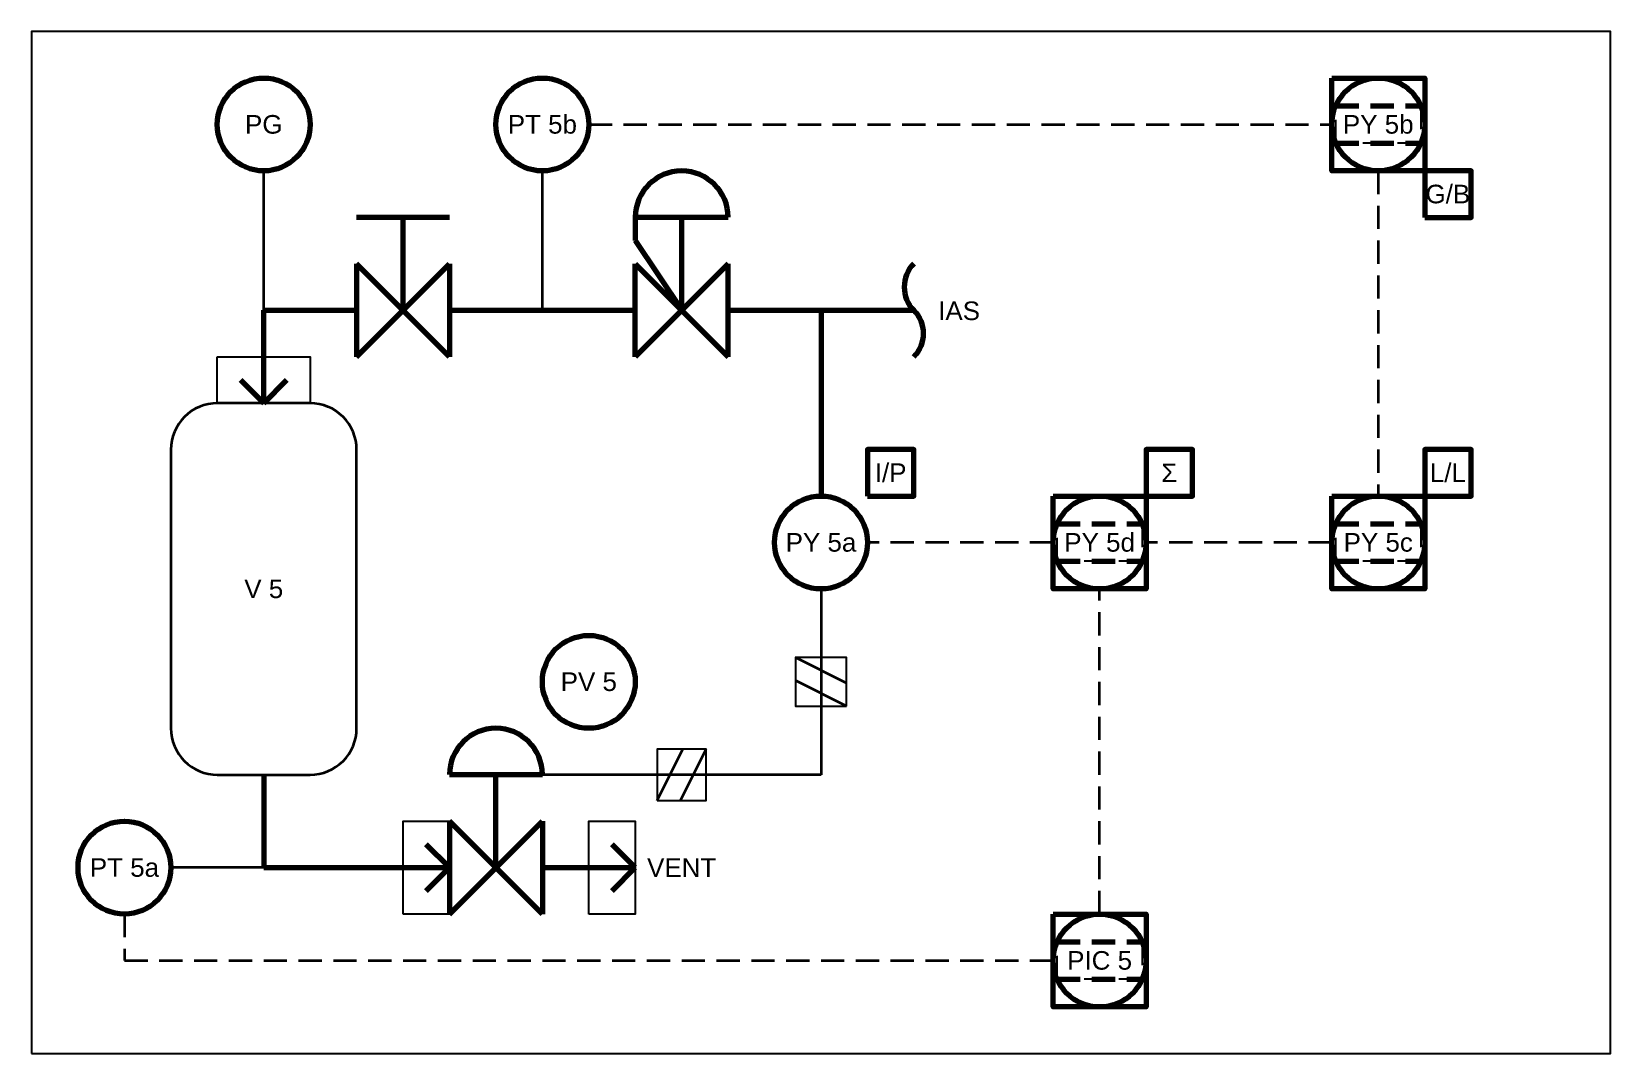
# Model space of a CAD drawing. Header units: inches. Extents: x 0 to 17, y 0 to 11.
import ezdxf

# ---------------------------------------------------------------- set-up
doc = ezdxf.new("R2010")
doc.units = ezdxf.units.IN
doc.header["$MEASUREMENT"] = 0
doc.linetypes.add('HIDDEN', pattern=[0.375, 0.25, -0.125])
doc.layers.add('Construction', color=253, linetype='Continuous', plot=False)
for name, color, linetype, lineweight in [('Impulse', 7, 'Continuous', 35), ('Object', 7, 'Continuous', 70), ('Wires', 7, 'HIDDEN', 35)]:
    doc.layers.add(name, color=color, linetype=linetype, lineweight=lineweight)
doc.styles.get("Standard").update_dxf_attribs({"font": 'arial.ttf'})

msp = doc.modelspace()

# ---------------------------------------------------------------- linework, layer by layer
at = {"layer": 'Construction'}
for points in [[(0, 0), (17, 0), (17, 11), (0, 11)], [(2, 7.5), (3, 7.5), (3, 7), (2, 7)], [(8.776, 3.737), (8.776, 4.263), (8.224, 4.263), (8.224, 3.737)], [(6.737, 2.724), (7.263, 2.724), (7.263, 3.276), (6.737, 3.276)], [(4, 1.5), (4, 2.5), (4.5, 2.5), (4.5, 1.5)], [(6, 1.5), (6, 2.5), (6.5, 2.5), (6.5, 1.5)]]:
    msp.add_lwpolyline(points, close=True, dxfattribs=at)
at = {"layer": 'Construction', "linetype": 'HIDDEN'}
for points in [[(14.042, 10.2), (14.958, 10.2), (14.958, 9.8), (14.042, 9.8)], [(11.042, 5.7), (11.958, 5.7), (11.958, 5.3), (11.042, 5.3)], [(14.042, 5.7), (14.958, 5.7), (14.958, 5.3), (14.042, 5.3)], [(11.042, 1.2), (11.958, 1.2), (11.958, 0.8), (11.042, 0.8)]]:
    msp.add_lwpolyline(points, close=True, dxfattribs=at)
at = {"layer": 'Impulse'}
for p, q in [((8.5, 5), (8.5, 3)), ((8.776, 3.987), (8.224, 4.263)), ((8.776, 3.737), (8.224, 4.013)), ((6.737, 2.724), (7.013, 3.276)), ((6.987, 2.724), (7.263, 3.276)), ((8.5, 3), (5.5, 3))]:
    msp.add_line(p, q, dxfattribs=at)
at = {"layer": 'Object', "linetype": 'HIDDEN'}
for p, q in [((14.042, 10.2), (14.958, 10.2)), ((14.042, 9.8), (14.958, 9.8)), ((11.042, 5.7), (11.958, 5.7)), ((14.042, 5.7), (14.958, 5.7)), ((11.042, 5.3), (11.958, 5.3)), ((14.042, 5.3), (14.958, 5.3)), ((11.042, 1.2), (11.958, 1.2)), ((11.042, 0.8), (11.958, 0.8))]:
    msp.add_line(p, q, dxfattribs=at)
at = {"layer": 'Object', "lineweight": 35}
for p, q in [((2.5, 8), (2.5, 9.5)), ((5.5, 8), (5.5, 9.5)), ((2.5, 2), (1.5, 2))]:
    msp.add_line(p, q, dxfattribs=at)
at = {"layer": 'Object'}
for p, q in [((4.5, 9), (3.5, 9)), ((4, 8), (4, 9)), ((7.5, 9), (6.5, 9)), ((6.5, 9), (6.5, 8.75)), ((7, 8), (7, 9)), ((6.5, 8.75), (7, 8)), ((3.5, 7.5), (4.5, 8.5)), ((4.5, 7.5), (3.5, 8.5)), ((3.5, 8.5), (3.5, 8)), ((4.5, 8.5), (4.5, 7.5)), ((6.5, 8), (6.5, 8.5)), ((6.5, 8.5), (7.5, 7.5)), ((7.5, 8.5), (6.5, 7.5)), ((7.5, 7.5), (7.5, 8.5)), ((2.5, 7), (2.5, 8)), ((2.5, 8), (3.5, 8)), ((3.5, 8), (3.5, 7.5)), ((4.5, 8), (6.5, 8)), ((6.5, 7.5), (6.5, 8)), ((7.5, 8), (9.5, 8)), ((8.5, 8), (8.5, 6)), ((2.25, 7.25), (2.5, 7)), ((2.5, 7), (2.75, 7.25)), ((2.5, 3), (2.5, 2)), ((5.5, 3), (4.5, 3)), ((5, 2), (5, 3)), ((4.5, 1.5), (5.5, 2.5)), ((5.5, 1.5), (4.5, 2.5)), ((4.5, 2.5), (4.5, 2)), ((5.5, 2.5), (5.5, 1.5)), ((4.5, 2), (4.25, 2.25)), ((6.5, 2), (6.25, 2.25)), ((2.5, 2), (4.5, 2)), ((4.25, 1.75), (4.5, 2)), ((4.5, 2), (4.5, 1.5)), ((5.5, 2), (6.5, 2)), ((6.25, 1.75), (6.5, 2))]:
    msp.add_line(p, q, dxfattribs=at)
for points in [[(14, 10.5), (15, 10.5), (15, 9.5), (14, 9.5)], [(15, 9), (15.5, 9), (15.5, 9.5), (15, 9.5)], [(9, 6), (9.5, 6), (9.5, 6.5), (9, 6.5)], [(12, 6), (12.5, 6), (12.5, 6.5), (12, 6.5)], [(15, 6), (15.5, 6), (15.5, 6.5), (15, 6.5)], [(11, 6), (12, 6), (12, 5), (11, 5)], [(14, 6), (15, 6), (15, 5), (14, 5)], [(11, 1.5), (12, 1.5), (12, 0.5), (11, 0.5)]]:
    msp.add_lwpolyline(points, close=True, dxfattribs=at)
at = {"layer": 'Object', "lineweight": 35}
msp.add_lwpolyline([(2, 3), (3, 3, 0.414214), (3.5, 3.5), (3.5, 6.5, 0.414214), (3, 7), (2, 7, 0.414214), (1.5, 6.5), (1.5, 3.5, 0.414214)], format="xyb", close=True, dxfattribs=at)
at = {"layer": 'Object'}
for centre in [(2.5, 10), (5.5, 10), (8.5, 5.5), (11.5, 5.5), (6, 4), (1, 2)]:
    msp.add_circle(centre, 0.5, dxfattribs=at)
at = {"layer": 'Object', "linetype": 'Continuous'}
for centre in [(14.5, 10), (14.5, 5.5), (11.5, 1)]:
    msp.add_circle(centre, 0.5, dxfattribs=at)
at = {"layer": 'Object'}
for centre, radius, start, end in [((7, 9), 0.5, 0, 180), ((9.75, 8.25), 0.354, 135, 225), ((9.25, 7.75), 0.354, 315, 45), ((5, 3), 0.5, 0, 180)]:
    msp.add_arc(centre, radius, start, end, dxfattribs=at)
at = {"layer": 'Wires', "linetype": 'HIDDEN'}
for p, q in [((6, 10), (14, 10)), ((14.5, 9.5), (14.5, 6)), ((11, 5.5), (9, 5.5)), ((11.5, 1.5), (11.5, 5)), ((1, 1.5), (1, 1)), ((1, 1), (11, 1))]:
    msp.add_line(p, q, dxfattribs=at)
at = {"layer": 'Wires'}
msp.add_line((14, 5.5), (12, 5.5), dxfattribs=at)

# ---------------------------------------------------------------- texts
at = {"layer": 'Object', "char_height": 0.2, "attachment_point": 5}
for s, insert in [('PG', (2.5, 10)), ('PT 5b', (5.5, 10)), ('PY 5b', (14.5, 10)), ('G/B', (15.25, 9.25)), ('IAS', (9.987, 7.993)), ('I/P', (9.25, 6.25)), ('Σ', (12.25, 6.25)), ('L/L', (15.25, 6.25)), ('PY 5d', (11.5, 5.5)), ('PY 5a', (8.5, 5.5)), ('PY 5c', (14.5, 5.5)), ('V 5', (2.5, 5)), ('PV 5', (6, 4)), ('PT 5a', (1, 2)), ('VENT', (7, 2)), ('PIC 5', (11.5, 1))]:
    msp.add_mtext_dynamic_manual_height_columns(s, width=1, gutter_width=1, heights=[0], dxfattribs=dict(at, insert=insert))

doc.saveas('drawing.dxf')
